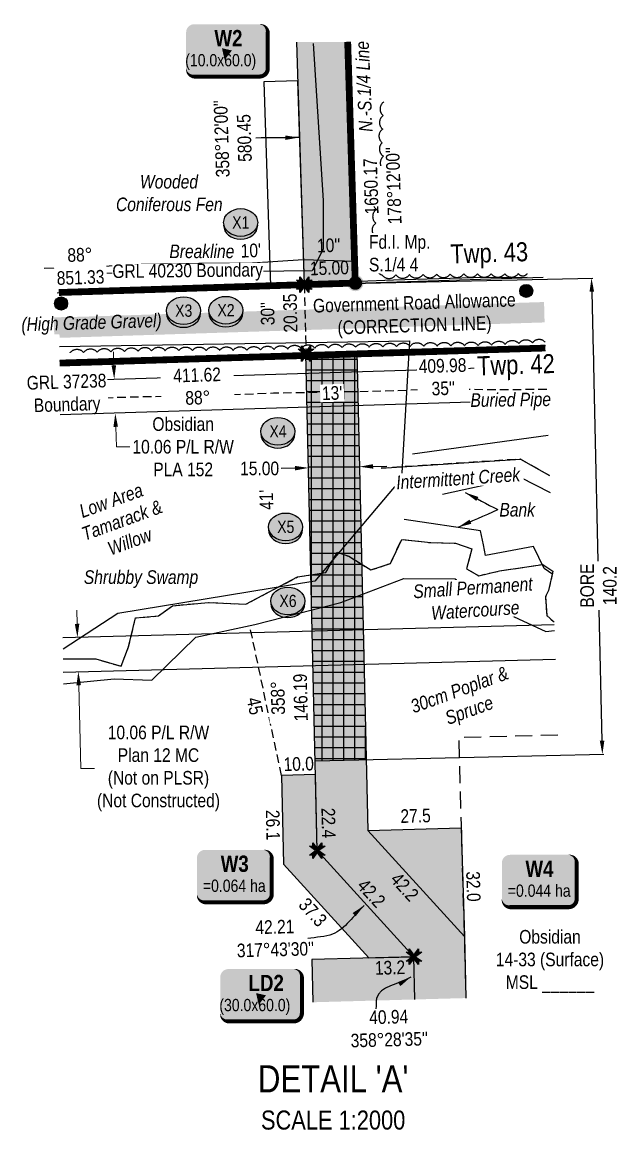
# Model space of a CAD drawing. Extents: x 646539 to 650487, y 5835910 to 5840542.
# Drawn here: x 649135 to 649573, y 5837037 to 5837851 of the extents above; entities that cross this region are included whole.
import ezdxf
from ezdxf.enums import TextEntityAlignment as Align

# ---------------------------------------------------------------- set-up
doc = ezdxf.new("R2010")
doc.units = 0
doc.header["$LTSCALE"] = 5
doc.header["$PDSIZE"] = 0.5
for name, pattern in [('0', [1, 1, 0]), ('CENTERLINEX3', [5, 2.5, -1, 0.5, -1]), ('foc-ACCESSROAD', [3.75, 2.5, -1.25]), ('foc-QUARTERLINE', [33, 25, -3, 2, -3]), ('foc-TIELINE', [1.875, 1.25, -0.625]), ('foc-TRAV', [1.875, 1.25, -0.625]), ('UG_PIPE', [1.875, 1.25, -0.625])]:
    doc.linetypes.add(name, pattern=pattern)
doc.layers.get('Defpoints').update_dxf_attribs({"color": 9})
for name, color, linetype in [('AS-FENCE', 48, 'foc-FENCE'), ('AS-PIPE-UG', 44, 'UG_PIPE'), ('AS-PIPE-UG-T', 44, 'Continuous'), ('AS-POWER', 104, 'foc-POWER'), ('AS-POWER-EXISTING-PP', 72, 'Continuous'), ('AS-ROADS', 254, 'Continuous'), ('C-RW', 13, 'Continuous'), ('C-WS', 13, 'foc-ACCESSROAD'), ('D-TXT', 6, 'Continuous'), ('DETAIL-T', 7, 'Continuous'), ('F-RW', 190, 'Continuous'), ('L-BD', 7, 'Continuous'), ('L-MON', 1, 'Continuous'), ('L-QSEC', 8, 'foc-QUARTERLINE'), ('L-ROAD-T', 7, 'Continuous'), ('L-SEC', 7, 'Continuous'), ('P-CROSSINGS', 250, 'Continuous'), ('P-PROPOSED', 10, 'Continuous'), ('P-PROPOSED-H', 21, 'Continuous'), ('P-TEMP-BLOCKS', 250, 'Continuous'), ('P-TEMP-BLUE-BORE-H', 131, 'Continuous'), ('P-TEMP-H', 41, 'Continuous'), ('P-TEMP-NO CUT-H', 104, 'Continuous'), ('P-TEMP-NO CUT-T', 143, 'Continuous'), ('P-TEMP_LOG DECK', 46, 'Continuous'), ('P-TEMP_WORKSPACE', 46, 'Continuous'), ('P-TRAV', 4, 'foc-TRAV'), ('P-TXT', 4, 'Continuous'), ('T-BUSH', 110, '0'), ('T-BUSH-T', 110, 'Continuous'), ('T-SLOPE', 48, 'Continuous'), ('T-TIE', 201, 'foc-TIELINE'), ('T-WATER-T', 170, 'Continuous'), ('WATERCOURSE', 146, 'foc-TIELINE'), ('WETLAND', 143, 'Continuous'), ('WETLAND-T', 146, 'Continuous')]:
    doc.layers.add(name, color=color, linetype=linetype)
doc.layers.add('AS-TRAPPER BOUNDARY', color=7, linetype='CENTERLINEX3', true_color=0xb85c00, transparency=0.6)
doc.layers.add('AS-TRAPPER-T', color=7, linetype='Continuous', true_color=0xc26100)
for name, color, linetype, lineweight in [('C-RW-T', 13, 'Continuous', 9), ('C-WS-T', 13, 'Continuous', 9), ('F-RW-T', 190, 'Continuous', 9), ('P-TEMP-T', 46, 'Continuous', 18), ('T-TEXT', 48, 'Continuous', 18), ('T-TIE-T', 201, 'Continuous', 18)]:
    doc.layers.add(name, color=color, linetype=linetype, lineweight=lineweight)
doc.styles.add('80', font='ARIALN.TTF', dxfattribs={"height": 10})
doc.styles.add('80CG', font='ARIALN.TTF', dxfattribs={"height": 10})
doc.styles.add('80L', font='ARIALN.TTF', dxfattribs={"height": 10})
doc.styles.add('80LS', font='ARIALNI.TTF', dxfattribs={"height": 10})
doc.styles.add('BOLD', font='ARIALNB.TTF')
doc.styles.add('Crossing', font='ARIALN.TTF', dxfattribs={"height": 10})
doc.styles.add('foc-LtypeFont', font='ARIALN.TTF', dxfattribs={"height": 7.349999999999999})
doc.linetypes.add('foc-FENCE', pattern='A,10,-1,["X",foc-LtypeFont,S=0.2,R=0,X=-0.625,Y=-0.75],-1.239999999999999', length=12.24)
doc.linetypes.add('foc-POWER', pattern='A,6,-1,["P",foc-LtypeFont,S=0.2,R=0,X=-0.625,Y=-0.75],-1.239999999999999,4', length=12.24)
doc.linetypes.add('foc-POWER-NOLINE', pattern='A,0,-4,["P",foc-LtypeFont,S=0.2,R=0,X=-0.625,Y=-0.75],-8.24', length=12.24)
doc.linetypes.add('foc-TOPO-flowdirection-NOLINE', pattern='A,0,[">",foc-LtypeFont,S=0.3,R=0,X=0,Y=-0.945],-20,[">",foc-LtypeFont,S=0.3,R=0,X=0,Y=-0.945],0', length=20)
doc.dimstyles.new('Compass 5 000', dxfattribs={"dimscale": 5, "dimtxt": 9, "dimasz": 2, "dimexe": 0.2, "dimexo": 0.0625, "dimgap": 0.5, "dimtad": 0, "dimtih": 1, "dimtoh": 1, "dimzin": 0, "dimdsep": 46, "dimtxsty": '80CG', "dimcen": 0.1, "dimse1": 1, "dimse2": 1, "dimclrd": 256, "dimclrt": 256, "dimaunit": 1, "dimadec": 4, "dimazin": 0, "dimtfac": 0.06, "dimtofl": 0, "dimtmove": 0, "dimatfit": 1, "dimfxl": 0.2, "dimtolj": 1, "dimtzin": 0, "dimlwd": -1, "dimarcsym": 0})

# ---------------------------------------------------------------- blocks, each defined once
blk = doc.blocks.new('*U60')
at = {"true_color": 0xff8aff}
h = blk.add_hatch(color=211, dxfattribs=at)
edge = h.paths.add_edge_path()
edge.add_line((-23.99999999999998, -20), (23.99999999999998, -20))
edge.add_arc((23.99999999999998, -14), 6, 270, 360)
edge.add_line((29.99999999999998, -14), (29.99999999999998, 12.5))
edge.add_arc((23.99999999999998, 12.5), 6, 0, 90)
edge.add_line((23.99999999999998, 18.5), (-23.99999999999998, 18.5))
edge.add_arc((-23.99999999999998, 12.5), 6, 90, 180)
edge.add_line((-29.99999999999998, 12.5), (-29.99999999999998, -14))
edge.add_arc((-23.99999999999998, -14), 6, 180, 270)
at = {"color": 250, "flags": 128}
blk.add_lwpolyline([(-23.99999999999998, -20, 3, 3, 0), (23.99999999999998, -20, 3, 3, 0.414213562373095), (29.99999999999998, -14, 3, 3, 0), (29.99999999999998, 12.5, 3, 0, 0.414213562373095), (23.99999999999998, 18.5, 0, 0, 0), (-23.99999999999998, 18.5, 0, 0, 0.414213562373095), (-29.99999999999998, 12.5, 0, 0, 0), (-29.99999999999998, -14, 0, 3, 0.414213562373095)], format="xyseb", close=True, dxfattribs=at)
at = {"flags": 128}
blk.add_lwpolyline([(-1.740004640880779, -7.703126702340597, 0, 7.499999999999999, 0), (-3.398394867633905e-15, 0, 0, 0, 0)], format="xyseb", dxfattribs=at)
at = {"color": 250}
for tag, p, height, style in [('TEMP_AREA_W1_001', (-9.212824010914055, 2.244292974654144), 12, 'BOLD'), ('ENTER_TEXT_001', (-30.65893587994544, -12.47010782646594), 9, '80')]:
    blk.add_attdef(tag, p, '', height=height, dxfattribs=dict(at, style=style))
blk = doc.blocks.new('xing2')
h = blk.add_hatch(color=50)
h.dxf.hatch_style = 1
edge = h.paths.add_edge_path()
edge.add_ellipse((0, 0), major_axis=(-12.5, 0), ratio=0.8162973455633619, start_angle=0, end_angle=360)
h = blk.add_hatch(color=250)
h.dxf.hatch_style = 1
edge = h.paths.add_edge_path()
edge.add_ellipse((0, -2.047489049626165), major_axis=(-12.5, 0), ratio=0.8162973455633619, start_angle=0, end_angle=180)
edge.add_line((12.5, -2.047489049626165), (12.5, 0))
edge.add_ellipse((0, 0), major_axis=(-12.5, 0), ratio=0.8162973455633619, start_angle=0, end_angle=180, ccw=False)
edge.add_line((-12.5, 0), (-12.5, -2.047489049626165))
at = {"color": 250}
blk.add_ellipse((0, 0), major_axis=(-12.5, 0), ratio=0.8162973455633619, dxfattribs=at)
blk.add_ellipse((0, -2.047489049626165), major_axis=(-12.5, 0), ratio=0.8162973455633619, start_param=0, end_param=3.141592653589793, dxfattribs=at)
at = {"color": 250, "style": 'Crossing'}
blk.add_attdef('CROSSING', text='', height=9, dxfattribs=at).set_placement((0.08916442567715421, 0.0199513138486509), align=Align.MIDDLE_CENTER)
at = {"color": 250, "style": 'Crossing', "flags": 1}
for tag, p in [('OWNER', (0.08916442567715421, -12.49201765665748)), ('DESCRIPTION', (0.08916442567715421, -25.770021277247)), ('LOCATION', (0.08916442567715421, -39.30337514164421)), ('DWG_REF', (0.08916442567715421, -52.83672900604233))]:
    blk.add_attdef(tag, text='', height=9, dxfattribs=at).set_placement(p, align=Align.MIDDLE_CENTER)
blk = doc.blocks.new('fdia')
at = {"color": 255, "const_width": 1}
blk.add_lwpolyline([(-0.5, 0, 1), (0.5, 0, 1)], format="xyb", close=True, dxfattribs=at)
blk = doc.blocks.new('Fdiaa')
blk.add_blockref('fdia', (0, 0))
blk = doc.blocks.new('fdib')
at = {"color": 1, "const_width": 1.6}
blk.add_lwpolyline([(-0.3999999999996362, 0, 0.9999999999999998), (0.3999999999996362, 0, 1)], format="xyb", close=True, dxfattribs=at)
at = {"color": 1}
blk.add_circle((0, 0), 0.8, dxfattribs=at)
blk = doc.blocks.new('Fdibb')
blk.add_blockref('fdib', (0, 0))
blk = doc.blocks.new('fdicc')
for name in ['Fdibb', 'Fdiaa']:
    blk.add_blockref(name, (0, 0))
blk = doc.blocks.new('FDI')
blk.add_blockref('fdicc', (0, 0))
blk = doc.blocks.new('TEMP')
h = blk.add_hatch(color=255)
h.dxf.hatch_style = 1
h.paths.add_polyline_path([(-5.274161e-10, 0.2514284397220763), (-0.6656854269836912, 1.152061669657268), (-0.6656854269836914, 0.6656854303339061), (-1.152061663105632, 0.6656854303339061), (-0.2514284404497629, 5.273253e-10), (-1.152061661774314, -0.665685419564579), (-0.6656854224511335, -0.6656854195645793), (-0.6656854224511335, -1.152061655686338), (-5.273251e-10, -0.2514284436956587), (0.6656854183820542, -1.152061663420681), (0.6656854183820542, -0.6656854208922597), (1.152061656810019, -0.6656854053035205), (0.2514284429676993, 5.273253e-10), (1.152061671303363, 0.6656854258011663), (0.6656854287749412, 0.6656854258011663), (0.6656854131859291, 1.15206166422904)])
h.paths.add_polyline_path([(0.5656854229146121, 0.8485281473411305), (0.5656854319800914, 0.5656854258011663), (0.8485281444547581, 0.5656854258011663), (0.0831890339399251, 0), (0.8485281399220186, -0.5656854150320215), (0.5656854183820542, -0.5656854240973189), (0.5656854183820542, -0.8485281365719859), (0, -0.08318903609469999), (-0.5656854224511337, -0.8485281320390644), (-0.5656854224511337, -0.5656854195645792), (-0.8485281349258001, -0.5656854195645794), (-0.0831890328488955, 0), (-0.8485281394583584, 0.5656854303339058), (-0.5656854269836913, 0.5656854303339061), (-0.5656854269836913, 0.8485281428085727), (0, 0.0831890306941206)], flags=16)
h = blk.add_hatch(color=1)
h.dxf.hatch_style = 1
h.paths.add_polyline_path([(0, 0.0831890306941205), (-0.5656854269836911, 0.8485281428085727), (-0.5656854269836912, 0.5656854303339061), (-0.8485281394583578, 0.5656854303339061), (-0.0831890328488953, -1e-16), (-0.8485281349258001, -0.5656854195645793), (-0.5656854224511337, -0.5656854195645793), (-0.5656854224511337, -0.848528132039064), (0, -0.08318903609469999), (0.5656854183820542, -0.8485281365719856), (0.5656854183820542, -0.5656854240973191), (0.8485281399220184, -0.5656854150320213), (0.0831890339399251, -1e-16), (0.8485281444547581, 0.5656854258011663), (0.5656854319800914, 0.5656854258011663), (0.5656854229146121, 0.8485281473411308)])
at = {"color": 1}
for p, q in [((-0.0831890328488953, 0), (0.0831890339399252, 0)), ((0, 0.0831890306941205), (0, -0.08318903609469999))]:
    blk.add_line(p, q, dxfattribs=at)
at = {"color": 255, "flags": 128}
blk.add_lwpolyline([(-0.251428440449763, 5.27325e-10), (-1.152061663105632, 0.6656854303339061), (-0.6656854269836914, 0.6656854303339061), (-0.6656854269836914, 1.152061669657268), (-5.274159999999999e-10, 0.2514284397220763), (0.6656854131859291, 1.15206166422904), (0.6656854287749412, 0.6656854258011663), (1.152061671303363, 0.6656854258011663), (0.2514284429676991, 5.27325e-10), (1.152061656810019, -0.6656854053035204), (0.6656854183820542, -0.6656854208922596), (0.6656854183820542, -1.152061663420681), (-5.27325e-10, -0.2514284436956586), (-0.6656854224511335, -1.152061655686338), (-0.6656854224511335, -0.6656854195645793), (-1.152061661774314, -0.6656854195645793)], close=True, dxfattribs=at)
at = {"color": 1, "flags": 128}
blk.add_lwpolyline([(-0.0831890328488953, 0), (-0.8485281394583578, 0.5656854303339061), (-0.5656854269836913, 0.5656854303339061), (-0.5656854269836913, 0.8485281428085727), (0, 0.0831890306941205), (0.5656854229146121, 0.8485281473411305), (0.5656854319800914, 0.5656854258011663), (0.8485281444547581, 0.5656854258011663), (0.0831890339399252, 0), (0.8485281399220184, -0.5656854150320214), (0.5656854183820542, -0.5656854240973189), (0.5656854183820542, -0.8485281365719856), (0, -0.08318903609469999), (-0.5656854224511335, -0.848528132039064), (-0.5656854224511335, -0.5656854195645792), (-0.8485281349258001, -0.5656854195645792)], close=True, dxfattribs=at)
blk = doc.blocks.new('*D63')
at = {"layer": 'C-RW-T', "transparency": 16777216}
for p, q in [((649202.297604395, 5837599.061519275), (649201.9885892792, 5837609.056743618)), ((649203.6930669659, 5837553.924693443), (649204.148013513, 5837539.209255361)), ((649204.148013513, 5837539.209255361), (649214.148013513, 5837539.209255362))]:
    blk.add_line(p, q, dxfattribs=at)
for points in [[(649203.9634751186, 5837599.113021795), (649200.6317336712, 5837599.010016756), (649202.6066195107, 5837589.066294933)], [(649205.3589376896, 5837553.976195962), (649202.0271962421, 5837553.873190924), (649203.3840518502, 5837563.919917785)]]:
    blk.add_solid(points, dxfattribs=at)
at = {"layer": 'Defpoints', "color": 0, "transparency": 16777216}
for p in [(649211.0022400881, 5837589.325856257), (649203.3840518502, 5837563.919917785), (649211.7796724276, 5837564.179479109)]:
    blk.add_point(p, dxfattribs=at)
at = {"layer": 'C-RW-T', "transparency": 16777216, "insert": (649253.2339616708, 5837539.20925536), "char_height": 10, "attachment_point": 5, "style": '80CG'}
blk.add_mtext('\\A1;Obsidian\\P10.06 P/L R/W\\PPLA 152', dxfattribs=at)
blk = doc.blocks.new('*D64')
at = {"layer": 'Defpoints', "color": 0, "transparency": 16777216}
for p in [(649416.442760823, 5837405.428871323), (649417.106201441, 5837380.304923448), (649176.2134435369, 5837373.943740046)]:
    blk.add_point(p, dxfattribs=at)
at = {"layer": 'F-RW-T', "transparency": 16777216}
for p, q in [((649175.286027914, 5837409.064203174), (649175.0220529092, 5837419.060718426)), ((649176.4774185417, 5837363.947224792), (649178.0944868446, 5837302.710184666)), ((649178.0944868446, 5837302.710184666), (649188.0944868447, 5837302.710184666))]:
    blk.add_line(p, q, dxfattribs=at)
for points in [[(649176.9521137894, 5837409.108199008), (649173.6199420387, 5837409.02020734), (649175.5500029187, 5837399.067687921)], [(649178.143504417, 5837363.991220626), (649174.8113326663, 5837363.903228958), (649176.2134435369, 5837373.943740046)]]:
    blk.add_solid(points, dxfattribs=at)
at = {"layer": 'F-RW-T', "transparency": 16777216, "insert": (649235.103354512, 5837302.710184668), "char_height": 10, "attachment_point": 5, "style": '80CG'}
blk.add_mtext('\\A1;10.06 P/L R/W\\PPlan 12 MC\\P(Not on PLSR)\\P(Not Constructed)', dxfattribs=at)
blk = doc.blocks.new('*D65')
at = {"layer": 'Defpoints', "color": 0, "transparency": 16777216}
for p in [(649345.3532453298, 5837523.737426082), (649388.2994293098, 5837285.246535161), (649350.8200380274, 5837284.390488851)]:
    blk.add_point(p, dxfattribs=at)
at = {"layer": 'P-TXT', "transparency": 16777216}
for p, q in [((649335.3558527413, 5837523.509081097), (649325.3584601528, 5837523.280736112)), ((649392.8300292005, 5837524.821817378), (649402.827421789, 5837525.050162363))]:
    blk.add_line(p, q, dxfattribs=at)
for points in [[(649335.3177952437, 5837525.175313195), (649335.3939102388, 5837521.842848998), (649345.3532453298, 5837523.737426082)], [(649392.791971703, 5837526.488049475), (649392.868086698, 5837523.155585279), (649382.832636612, 5837524.593472392)]]:
    blk.add_solid(points, dxfattribs=at)
at = {"layer": 'P-TXT', "transparency": 16777216, "insert": (649309.4205338226, 5837523.280736111), "char_height": 10, "attachment_point": 5, "style": '80CG'}
blk.add_mtext('\\A1;15.00', dxfattribs=at)
blk = doc.blocks.new('*U66')
at = {"true_color": 0xff8aff}
h = blk.add_hatch(color=211, dxfattribs=at)
edge = h.paths.add_edge_path()
edge.add_line((-21.49999999999998, -20), (21.49999999999998, -20))
edge.add_arc((21.49999999999998, -14), 6, 270, 360)
edge.add_line((27.49999999999998, -14), (27.49999999999998, 12.5))
edge.add_arc((21.49999999999998, 12.5), 6, 0, 90)
edge.add_line((21.49999999999998, 18.5), (-21.49999999999998, 18.5))
edge.add_arc((-21.49999999999998, 12.5), 6, 90, 180)
edge.add_line((-27.49999999999998, 12.5), (-27.49999999999998, -14))
edge.add_arc((-21.49999999999998, -14), 6, 180, 270)
at = {"color": 250, "flags": 128}
blk.add_lwpolyline([(-21.49999999999998, -20, 3, 3, 0), (21.49999999999998, -20, 3, 3, 0.414213562373095), (27.49999999999998, -14, 3, 3, 0), (27.49999999999998, 12.5, 3, 0, 0.414213562373095), (21.49999999999998, 18.5, 0, 0, 0), (-21.49999999999998, 18.5, 0, 0, 0.414213562373095), (-27.49999999999998, 12.5, 0, 0, 0), (-27.49999999999998, -14, 0, 3, 0.414213562373095)], format="xyseb", close=True, dxfattribs=at)
at = {"flags": 128}
blk.add_lwpolyline([(-12.4577453251628, -5.689234390737774, 0, 7.5, 0), (-3.398394867633905e-15, 0, 0, 0, 0)], format="xyseb", dxfattribs=at)
at = {"color": 250}
for tag, p, height, style in [('TEMP_AREA_W1_001', (-9.212824010914055, 2.244292974654144), 12, 'BOLD'), ('ENTER_TEXT_001', (-30.65893587994544, -12.47010782646594), 9, '80')]:
    blk.add_attdef(tag, p, '', height=height, dxfattribs=dict(at, style=style))
blk = doc.blocks.new('*D79')
at = {"layer": 'Defpoints', "color": 0, "transparency": 16777216}
for p in [(649342.2761452842, 5837658.45893202), (649561.2801365113, 5837313.138273772), (649350.2735048626, 5837308.318786691)]:
    blk.add_point(p, dxfattribs=at)
at = {"layer": 'P-TEMP-NO CUT-T', "color": 0, "lineweight": -2, "transparency": 16777216}
for p, q in [((649342.5885638027, 5837658.4660678), (649554.2825161917, 5837663.301253598)), ((649350.585923381, 5837308.325922471), (649562.2798757701, 5837313.161108269))]:
    blk.add_line(p, q, dxfattribs=at)
at = {"layer": 'P-TEMP-NO CUT-T', "transparency": 16777216}
for p, q in [((649553.5111219097, 5837653.281026512), (649558.0360155668, 5837455.172274848)), ((649561.0517915345, 5837323.13566636), (649558.8583342, 5837419.169546335))]:
    blk.add_line(p, q, dxfattribs=at)
for points in [[(649555.1773540077, 5837653.319084008), (649551.8448898116, 5837653.242969016), (649553.2827769329, 5837663.278419101)], [(649562.7180236324, 5837323.173723856), (649559.3855594364, 5837323.097608863), (649561.2801365113, 5837313.138273772)]]:
    blk.add_solid(points, dxfattribs=at)
at = {"layer": 'P-TEMP-NO CUT-T', "transparency": 16777216, "insert": (649558.4471748827, 5837437.170910591), "char_height": 10, "attachment_point": 5, "rotation": 90, "style": '80CG', "bg_fill": 3, "box_fill_scale": 1.1, "bg_fill_color": 256, "bg_fill_true_color": 13158600, "bg_fill_transparency": 0}
blk.add_mtext('\\A1;BORE\\P140.2', dxfattribs=at)
blk = doc.blocks.new('POWERPOLE')
h = blk.add_hatch(color=255)
edge = h.paths.add_edge_path()
edge.add_arc((0, 0), 0.9600000000000002, 0, 360)
at = {"linetype": 'Continuous'}
for p, q in [((0.678822509938982, -0.678822509938982), (-0.678822509938982, 0.678822509938982)), ((-0.678822509938982, -0.678822509938982), (0.678822509938982, 0.678822509938982))]:
    blk.add_line(p, q, dxfattribs=at)
blk.add_circle((0, 0), 0.9600000000000002, dxfattribs=at)

msp = doc.modelspace()

# ---------------------------------------------------------------- hatches: boundary and pattern name
at = {"layer": 'P-PROPOSED-H'}
h = msp.add_hatch(color=256, dxfattribs=at)
h.dxf.hatch_style = 1
h.paths.add_polyline_path([(649374.17425468, 5837836.984787955), (649336.6715259914, 5837836.827287349), (649342.2777312971, 5837658.458982885), (649379.7476411614, 5837659.660654654)])
h = msp.add_hatch(color=256, dxfattribs=at)
h.dxf.hatch_style = 1
h.paths.add_polyline_path([(649423.5858175672, 5837132.887780388), (649461.0608896959, 5837133.916167733), (649459.8568349006, 5837179.203539815), (649388.9398657171, 5837257.206968506), (649380.9099131797, 5837608.774097738), (649343.4374643272, 5837607.614098238), (649351.7802575134, 5837242.350189543), (649422.7509902908, 5837164.28762486)])
at = {"layer": 'P-TEMP-BLUE-BORE-H'}
h = msp.add_hatch(color=256, dxfattribs=at)
h.dxf.hatch_style = 1
h.paths.add_polyline_path([(649350.2735048626, 5837308.318786691), (649387.7528961444, 5837309.174832972), (649380.9099131798, 5837608.774097748), (649343.4374643273, 5837607.614098237)])
at = {"layer": 'P-TEMP-H'}
h = msp.add_hatch(color=256, dxfattribs=at)
h.dxf.hatch_style = 1
h.paths.add_polyline_path([(649325.5176648503, 5837297.659811134), (649327.0071853778, 5837232.44567029), (649389.7703991688, 5837163.410770309), (649422.7509902911, 5837164.287624857), (649351.7802575137, 5837242.350189596), (649350.5039257047, 5837298.23050864)])
h = msp.add_hatch(color=256, dxfattribs=at)
h.dxf.hatch_style = 1
h.paths.add_polyline_path([(649459.8568349006, 5837179.203539815), (649388.9398657171, 5837257.206968506), (649457.523375737, 5837259.08903063)])
h = msp.add_hatch(color=256, dxfattribs=at)
h.dxf.hatch_style = 1
h.paths.add_polyline_path([(649348.6356732998, 5837130.831005665), (649423.5858175672, 5837132.887780386), (649422.7509902908, 5837164.28762486), (649347.7991436387, 5837162.294881053)])
at = {"layer": 'P-TEMP-NO CUT-H', "ltscale": 2}
h = msp.add_hatch(dxfattribs=at)
h.set_pattern_fill('ANSI37', color=256, scale=2.499277749999973, angle=45)
h.set_pattern_definition([(90, (223.8107583996982, 663.9621599401712), (-7.93520685624991, 1.331882737431999e-15), []), (180, (223.8107583996982, 663.9621599401712), (-1.331882737431999e-15, -7.93520685624991), [])])
h.paths.add_polyline_path([(649350.2735048626, 5837308.318786691), (649387.7528961444, 5837309.174832972), (649380.9099131798, 5837608.774097748), (649343.4374643273, 5837607.614098237)])

# ---------------------------------------------------------------- linework, layer by layer
at = {"layer": 'AS-FENCE', "flags": 128}
for points in [[(649379.3828082238, 5837675.772839376), (649380.4253082239, 5837661.850339383), (649378.9828082236, 5837704.752839359), (649377.0353082238, 5837760.517839388), (649373.786991947, 5837836.983161564)], [(649506.0103082275, 5837663.762839357), (649466.6753082259, 5837663.540339388), (649432.6278082237, 5837662.462839385), (649407.8403082241, 5837661.742839389), (649382.4553082271, 5837660.852839386), (649376.2203082271, 5837660.077839385), (649335.070308224, 5837658.650339389), (649304.8753082269, 5837657.225339357), (649244.4703082275, 5837654.780339357), (649196.5753082238, 5837653.405339358), (649160.6228082237, 5837652.105339387)]]:
    msp.add_lwpolyline(points, dxfattribs=at)
at = {"layer": 'AS-PIPE-UG', "flags": 128}
msp.add_lwpolyline([(649520.4061118866, 5837581.444327342), (649490.6853082236, 5837581.077839358), (649442.0628082274, 5837581.527839359), (649399.4178082235, 5837580.087839385), (649319.7178082238, 5837578.552839359), (649265.7178082238, 5837576.652839357), (649224.1478082237, 5837575.942839358), (649165.6203082236, 5837574.225339388)], dxfattribs=at)
at = {"layer": 'AS-POWER', "linetype": 'foc-POWER-NOLINE', "flags": 128}
msp.add_lwpolyline([(649161.8955012923, 5837652.677589467), (649379.7103082221, 5837659.637839458), (649517.7664748831, 5837664.049410187)], dxfattribs=at)
at = {"layer": 'AS-ROADS', "flags": 128}
for points, const_width in [([(649518.6158763244, 5837637.468150599), (649471.9603082272, 5837636.390339358), (649376.1478082237, 5837633.992839386), (649306.9803082272, 5837632.032839359), (649227.5653082237, 5837629.640339389), (649158.365308224, 5837628.185339358)], 12.49638874999971), ([(649162.1976498538, 5837626.8438875), (649518.5930766424, 5837638.181646283)], 14.99566649999964)]:
    msp.add_lwpolyline(points, dxfattribs=dict(at, const_width=const_width))
at = {"layer": 'AS-TRAPPER BOUNDARY', "color": 52, "true_color": 0xbadd22, "const_width": 4.998555499999915, "flags": 128}
for points in [[(649374.1378464526, 5837836.984635051), (649379.7103082221, 5837659.637839458), (649161.8955012925, 5837652.677589465)], [(649162.502400115, 5837600.787740168), (649378.6217090928, 5837607.469366969), (649519.4354691255, 5837611.819725782)]]:
    msp.add_lwpolyline(points, dxfattribs=at)
at = {"layer": 'C-RW'}
for points in [[(649162.6539397544, 5837587.831100998), (649519.849139217, 5837598.8742897)], [(649520.6526645516, 5837573.728681867), (649162.9482240637, 5837562.669792559)]]:
    msp.add_lwpolyline(points, dxfattribs=at)
at = {"layer": 'C-WS', "flags": 128}
msp.add_lwpolyline([(649528.5264963183, 5837327.324147993), (649455.7057124533, 5837325.325807033), (649460.9584346269, 5837133.913356139)], dxfattribs=at)
at = {"layer": 'F-RW', "flags": 128}
for points in [[(649525.9382772363, 5837408.320153049), (649164.864995444, 5837398.785839645)], [(649165.158960497, 5837373.651827579), (649526.7409886346, 5837383.200016659)]]:
    msp.add_lwpolyline(points, dxfattribs=at)
at = {"layer": 'L-QSEC'}
msp.add_line((649379.7103082221, 5837659.637839458), (649375.5525644134, 5837791.960423572), dxfattribs=at)
at = {"layer": 'L-SEC'}
for p, q in [((649161.8955012925, 5837652.677589465), (649379.7103082221, 5837659.637839458)), ((649379.7103082221, 5837659.637839458), (649517.766474884, 5837664.049410162)), ((649162.4837157857, 5837602.385250326), (649519.3725221308, 5837613.789595757))]:
    msp.add_line(p, q, dxfattribs=at)
at = {"layer": 'P-TEMP_LOG DECK', "flags": 128}
msp.add_lwpolyline([(649459.8568349006, 5837179.203539815), (649388.9398657171, 5837257.206968506), (649457.523375737, 5837259.08903063)], close=True, dxfattribs=at)
msp.add_lwpolyline([(649423.5858175677, 5837132.887780386), (649422.7509902908, 5837164.28762486), (649347.7991436387, 5837162.294881053), (649348.6356732998, 5837130.831005665)], dxfattribs=at)
at = {"layer": 'P-TEMP_WORKSPACE', "flags": 128}
msp.add_lwpolyline([(649325.5176648503, 5837297.659811134), (649327.0071853778, 5837232.44567029), (649389.7703991688, 5837163.410770309), (649422.7509902911, 5837164.287624857), (649351.7802575137, 5837242.350189596), (649350.5039257047, 5837298.23050864), (649325.5176648503, 5837297.659811134)], dxfattribs=at)
at = {"layer": 'P-TRAV', "flags": 128}
msp.add_lwpolyline([(649342.2777312971, 5837658.458982885), (649343.4374643272, 5837607.614098238)], dxfattribs=at)
at = {"layer": 'T-BUSH', "flags": 128}
for points in [[(649400.7017941533, 5837792.780114086, 0.52056705), (649400.2970508666, 5837782.79119967, 0.52056705), (649399.8923075799, 5837772.802285254, 0.52056705), (649399.4905124584, 5837762.813467155, 0.52056705), (649400.5463821798, 5837752.87227171, 0.52056705), (649400.6754554468, 5837742.992386281, 0.52056705), (649398.0537223773, 5837733.345171965, 0.52056705), (649395.7254103188, 5837723.652406923, 0.52056705), (649395.2989677401, 5837713.664395357, 0.52056705), (649394.8725251615, 5837703.676383818, 0.52056705), (649394.4460825829, 5837693.688372221, 0.52056705), (649394.0196400041, 5837683.700360654, 0.52056705), (649396.2175184528, 5837673.969914635, 0.52056705), (649399.5327839596, 5837665.49356981, 0.52056705), (649409.5282083107, 5837665.67720069, 0.52056705), (649419.5236326657, 5837665.860831631, 0.52056705), (649429.5190570207, 5837666.044462512, 0.52056705), (649439.5150296434, 5837666.191738011, 0.52056705), (649449.5114463134, 5837666.309560357, 0.52056705), (649459.5078629835, 5837666.427382701, 0.52056705), (649469.5044767569, 5837666.518623769, 0.52056705), (649479.5015418221, 5837666.548929378, 0.52056705), (649489.4986068872, 5837666.579235018, 0.52056705), (649499.4956719523, 5837666.609540597, 0.52056705), (649506.0662165483, 5837666.629458878, 0.52056705)], [(649170.1206986103, 5837608.234717673, -0.52056705), (649180.1144375573, 5837608.494352282, -0.52056705), (649190.1081765081, 5837608.753986892, -0.52056705), (649200.1019154588, 5837609.013621502, -0.52056705), (649210.0956544096, 5837609.273256112, -0.52056705), (649220.0893933603, 5837609.532890721, -0.52056705), (649230.083132311, 5837609.792525331, -0.52056705), (649240.0792701741, 5837609.895409844, -0.52056705), (649250.0762739341, 5837609.941714217, -0.52056705), (649260.0732776978, 5837609.988018589, -0.52056705), (649270.0702814615, 5837610.034322961, -0.52056705), (649280.0672852251, 5837610.080627334, -0.52056705), (649290.0642889888, 5837610.126931706, -0.52056705), (649300.0612927563, 5837610.17323608, -0.52056705), (649310.0536842244, 5837610.466329378, -0.52056705), (649320.0454221608, 5837610.794050843, -0.52056705), (649330.0371601008, 5837611.121772339, -0.52056705), (649340.0288980333, 5837611.449493804, -0.52056705), (649350.0206359696, 5837611.777215268, -0.52056705), (649360.0145439163, 5837612.018707884, -0.52056705), (649370.0101183151, 5837612.193981557, -0.52056705), (649380.0056927063, 5837612.369255231, -0.52056705), (649390.0012671013, 5837612.544528904, -0.52056705), (649399.9968414963, 5837612.719802578, -0.52056705), (649409.9924158913, 5837612.895076281, -0.52056705), (649419.9880155055, 5837613.068694239, -0.52056705), (649429.9842910912, 5837613.197933692, -0.52056705), (649439.9805666694, 5837613.327173173, -0.52056705), (649449.9768422514, 5837613.456412594, -0.52056705), (649459.9731178334, 5837613.585652046, -0.52056705), (649469.969393419, 5837613.714891498, -0.52056705), (649479.9608616191, 5837613.987016827, -0.52056705), (649489.9430807466, 5837614.532479633, -0.52056705), (649499.9252998777, 5837615.077942378, -0.52056705), (649509.9075190013, 5837615.623405153, -0.52056705), (649519.3035932351, 5837616.076241636, -0.52056705)]]:
    msp.add_lwpolyline(points, format="xyb", dxfattribs=at)
at = {"layer": 'T-SLOPE', "flags": 128}
msp.add_lwpolyline([(649151.2078082239, 5837670.490339414), (649184.6528082239, 5837671.470339385), (649222.4803082237, 5837673.607839359), (649264.6903082272, 5837674.272839359), (649304.2953082236, 5837674.442839359), (649341.312808224, 5837676.977839415), (649379.3928082238, 5837675.767839387), (649378.9903082273, 5837704.75783936), (649377.022808224, 5837760.532839358), (649375.6874175661, 5837791.966152575)], dxfattribs=at)
at = {"layer": 'T-SLOPE'}
for points in [[(649521.4914727041, 5837547.478929779), (649421.8254926435, 5837533.794222702)], [(649443.7315794537, 5837504.305259663), (649500.7435746025, 5837516.943386666), (649522.8321838524, 5837505.522571686)], [(649524.7515268233, 5837445.458447461), (649518.6166946564, 5837449.74225268), (649510.7080356245, 5837465.919055275), (649475.478554484, 5837459.268591966), (649474.0406164778, 5837467.177251), (649471.7039672225, 5837477.422559312), (649415.6243849945, 5837485.870445075)], [(649165.2602436957, 5837364.992114084), (649202.501330267, 5837368.603370965), (649230.1472330876, 5837367.725723307), (649262.6201983051, 5837399.321040764), (649305.8355714763, 5837408.536341731), (649369.0262064945, 5837424.825483174), (649415.3660055109, 5837442.518860979), (649452.9995392524, 5837442.238013741), (649488.6671421299, 5837417.804301525)], [(649489.6781922901, 5837417.388647554), (649519.6951481601, 5837403.54849425), (649526.0703015504, 5837404.188569921)]]:
    msp.add_lwpolyline(points, dxfattribs=at)
at = {"layer": 'T-TIE', "flags": 128}
msp.add_lwpolyline([(649325.5176648503, 5837297.659811134), (649302.1946184053, 5837407.682416885)], dxfattribs=at)
at = {"layer": 'WATERCOURSE', "flags": 128}
for points in [[(649522.4323471742, 5837518.035103428), (649501.0596791233, 5837530.211047656), (649398.7153162895, 5837523.460100231)], [(649165.0451079821, 5837383.386217617), (649189.0929435045, 5837383.386217616), (649207.5996569007, 5837377.834203585), (649213.1516709281, 5837392.176906478), (649218.241017107, 5837413.459626889), (649235.1561531568, 5837414.884643828), (649245.2853082238, 5837422.400339358), (649271.8828082237, 5837424.865339359), (649299.3403082239, 5837423.445339358), (649337.3503082235, 5837443.520339359), (649358.0878082236, 5837446.735339385), (649366.492808227, 5837461.712839388), (649374.9603082273, 5837458.70533936), (649391.2278082239, 5837448.662839358), (649405.4653082237, 5837453.470339358), (649413.9428082276, 5837471.157839357), (649435.1703082238, 5837468.800339384), (649453.2803082238, 5837468.367839359), (649465.3053082237, 5837464.180339358), (649461.537808227, 5837449.602839385), (649470.5078082238, 5837444.427839416), (649485.5603082273, 5837447.987839357), (649517.4403082277, 5837452.720339358), (649524.9203082238, 5837447.832839415)], [(649524.9203082238, 5837447.832839415), (649521.7407531488, 5837433.63416529), (649519.4790799811, 5837429.058666146), (649520.4105533685, 5837415.319433719), (649525.4560341984, 5837410.739689611), (649525.8572723147, 5837410.855129597)]]:
    msp.add_lwpolyline(points, dxfattribs=at)
at = {"layer": 'WATERCOURSE', "linetype": 'foc-TOPO-flowdirection-NOLINE', "flags": 128}
for points in [[(649398.7153162895, 5837523.460100231), (649501.0596791233, 5837530.211047656), (649522.4323471744, 5837518.035103427)], [(649165.0451079821, 5837383.386217617), (649189.0929435045, 5837383.386217616), (649207.5996569007, 5837377.834203585), (649213.1516709281, 5837392.176906478), (649218.241017107, 5837413.459626889), (649235.1561531568, 5837414.884643828), (649245.2853082238, 5837422.400339358), (649271.8828082237, 5837424.865339359), (649299.3403082239, 5837423.445339358), (649337.3503082235, 5837443.520339359), (649358.0878082236, 5837446.735339385), (649366.492808227, 5837461.712839388), (649374.9603082273, 5837458.70533936), (649391.2278082239, 5837448.662839358), (649405.4653082237, 5837453.470339358), (649413.9428082276, 5837471.157839357), (649435.1703082238, 5837468.800339384), (649453.2803082238, 5837468.367839359), (649465.3053082237, 5837464.180339358), (649461.537808227, 5837449.602839385), (649470.5078082238, 5837444.427839416), (649485.5603082273, 5837447.987839357), (649517.4403082277, 5837452.720339358), (649524.9203082238, 5837447.832839415)], [(649524.9203082238, 5837447.832839415), (649521.7407531488, 5837433.63416529), (649519.4790799811, 5837429.058666146), (649520.4105533685, 5837415.319433719), (649525.4560341984, 5837410.739689611), (649525.8572723143, 5837410.855129597)]]:
    msp.add_lwpolyline(points, dxfattribs=at)
at = {"layer": 'WETLAND'}
for points in [[(649348.6763688261, 5837835.806605372), (649356.0528233855, 5837720.242150414), (649356.0528233876, 5837684.523329), (649348.1153075175, 5837668.64829729), (649161.7342052473, 5837666.468401355)], [(649162.3584250851, 5837613.097605197), (649419.5529503856, 5837617.054444049), (649413.5998134802, 5837515.85111669), (649350.0996864851, 5837440.444715843), (649205.2400217606, 5837416.63216821), (649164.9630136947, 5837390.405279232)]]:
    msp.add_lwpolyline(points, dxfattribs=at)

# ---------------------------------------------------------------- block references
at = {"layer": 'AS-POWER-EXISTING-PP', "xscale": 4.999999999999968, "yscale": 4.999999999999968, "zscale": 4.999999999999968}
msp.add_blockref('POWERPOLE', (649163.5178082308, 5837644.600339388), dxfattribs=at)
at = {"layer": 'L-MON', "color": 3, "xscale": 4.998555499999915, "yscale": 4.998555499999915, "zscale": 4.998555499999915}
for p in [(649351.7802575134, 5837242.350189543), (649422.7509902908, 5837164.28762486)]:
    msp.add_blockref('TEMP', p, dxfattribs=at)
at = {"layer": 'P-CROSSINGS', "color": 3, "xscale": 0.9997111, "yscale": 0.9997111, "zscale": 0.9997111}
for p, values in [((649295.4928866354, 5837704.14505945), {'CROSSING': 'X1'}), ((649253.5603793975, 5837639.337542049), {'CROSSING': 'X3'}), ((649284.6181002283, 5837639.660178936), {'CROSSING': 'X2'}), ((649322.8503763548, 5837550.556853205), {'CROSSING': 'X4'})]:
    msp.add_blockref('xing2', p, dxfattribs=at).add_auto_attribs(values)
at = {"layer": 'P-TEMP-BLOCKS', "color": 3, "xscale": 0.9997111, "yscale": 0.9997111, "zscale": 0.9997111}
for p, values in [((649285.4154774733, 5837831.461195958), {'TEMP_AREA_W1_001': 'W2', 'ENTER_TEXT_001': '(10.0x60.0)'}), ((649310.4810900459, 5837136.755962469), {'TEMP_AREA_W1_001': 'LD2', 'ENTER_TEXT_001': '(30.0x60.0)'})]:
    msp.add_blockref('*U60', p, dxfattribs=at).add_auto_attribs(values)
at = {"layer": 'P-TEMP-BLOCKS', "color": 3}
ref = msp.add_blockref('*U66', (649290.8513358514, 5837224.367400565), dxfattribs=dict(at, xscale=0.9997111, yscale=0.9997111, zscale=0.9997111))
ref.add_attrib('TEMP_AREA_W1_001', 'W3', (649280.8146728433, 5837226.71333484), dxfattribs={"layer": '0', "color": 250, "height": 11.99653319999989, "style": 'BOLD'})
ref.add_attrib('ENTER_TEXT_001', '=0.064 ha', (649267.7226172134, 5837212.017505583), dxfattribs={"layer": '0', "color": 250, "height": 8.997399899999888, "style": '80'})
ref = msp.add_blockref('*U66', (649514.9033052372, 5837220.744282708), dxfattribs=dict(at, xscale=0.9997111, yscale=0.9997111, zscale=0.9997111))
ref.add_attrib('TEMP_AREA_W1_001', 'W4', (649504.7357114439, 5837222.987927337), dxfattribs={"layer": '0', "color": 250, "height": 11.99653319999983, "style": 'BOLD'})
ref.add_attrib('ENTER_TEXT_001', '=0.044 ha', (649491.7745865992, 5837208.394387727), dxfattribs={"layer": '0', "color": 250, "height": 8.997399899999829, "style": '80'})

# ---------------------------------------------------------------- texts
at = {"layer": 'D-TXT', "color": 3, "insert": (649449.433635506, 5837687.992367166), "char_height": 13.99595539999967, "attachment_point": 1, "rotation": 1.7708081047193367, "style": '80L'}
msp.add_mtext_dynamic_manual_height_columns('Twp. 43', width=101.4252147372357, gutter_width=47.51396910691751, heights=[0], dxfattribs=at)
at = {"layer": 'DETAIL-T', "color": 3, "insert": (649363.4519421499, 5837060.792997744), "char_height": 19.99422199999966, "width": 116.9411036328217, "attachment_point": 5, "style": '80CG'}
msp.add_mtext("DETAIL 'A'\\P{\\H0.7x;SCALE 1:2000}", dxfattribs=at)
at = {"layer": 'L-BD', "color": 3, "attachment_point": 2, "style": '80L'}
for s, insert, char_height, width, rotation in [("30''\\P20.35 ", (649310.2575932512, 5837637.060957335), 9.99711099999983, 28.28418650085891, 91.30839999905847), ("42.21\\P317°43'30'' ", (649320.4857725118, 5837191.266284978), 9.99711099999983, 56.29109978667007, 1.512641075175108), ("40.94 358°28'35''", (649404.1187300985, 5837125.049454361), 9.99711099999982, 26.41505333455838, 1.5229633953025068)]:
    msp.add_mtext(s, dxfattribs=dict(at, insert=insert, char_height=char_height, width=width, rotation=rotation))
at = {"layer": 'L-QSEC', "insert": (649382.4632126018, 5837770.539037527), "char_height": 9.99711099999983, "attachment_point": 1, "rotation": 92.43251415060251, "style": '80L'}
msp.add_mtext_dynamic_manual_height_columns('{\\fArial Narrow|b0|i1|c0|p34;N.-S.1/4 Line}', width=67.42007429990917, gutter_width=50, heights=[0], dxfattribs=at)
at = {"layer": 'L-ROAD-T', "style": '80L'}
for s, height, rotation, p in [('Government Road Allowance', 9.997110999999633, 1.770814052985851, (649423.0714214331, 5837645.187644324)), ('(CORRECTION LINE)', 9.997110999999752, 1.830257997091122, (649423.2148315895, 5837628.59921938))]:
    msp.add_text(s, height=height, rotation=rotation, dxfattribs=at).set_placement(p, align=Align.MIDDLE_CENTER)
at = {"layer": 'P-TEMP-T', "char_height": 9.99711099999983, "attachment_point": 1, "style": '80L'}
for s, width, insert, rotation in [('26.1', 7.78961236262694, (649323.9774090128, 5837272.405382952), 271.30843406703286), ('22.4', 7.78961236262694, (649364.798778398, 5837273.864320581), 271.30843406703286), ('27.5', 7.78961236262694, (649412.7472966805, 5837272.635072924), 1.5719108032816465), ('42.2', 4.444540226832032, (649387.7363265349, 5837222.676313735), 312.2756037562635), ('42.2', 7.78961236262694, (649412.180889431, 5837227.338974997), 312.2756037562635), ('32.0', 8.897316701943055, (649471.1974697245, 5837227.269928854), 271.673136824884), ('37.3', 4.444540226832032, (649344.7568695681, 5837208.642728048), 312.2756037562635), ('13.2', 7.78961236262694, (649393.939941456, 5837161.011637022), 1.5719108032816465)]:
    msp.add_mtext_dynamic_manual_height_columns(s, width=width, gutter_width=50, heights=[0], dxfattribs=dict(at, insert=insert, rotation=rotation))
at = {"layer": 'T-TEXT', "style": '80LS'}
for s, height, rotation, p in [('(High Grade Gravel)', 9.997110999999633, 1.770814052985851, (649185.8788270712, 5837630.731640131)), ('Low Area', 9.99711099999983, 20.00000001292711, (649200.2986232891, 5837499.755993131))]:
    msp.add_text(s, height=height, rotation=rotation, dxfattribs=at).set_placement(p, align=Align.MIDDLE_CENTER)
at = {"layer": 'T-TIE-T', "insert": (649309.608199879, 5837355.945894293), "char_height": 9.997110999999888, "attachment_point": 1, "rotation": 281.96861623701994, "style": '80L'}
msp.add_mtext_dynamic_manual_height_columns('45', width=7.559715495444834, gutter_width=50, heights=[0], dxfattribs=at)
at = {"layer": 'WETLAND-T', "char_height": 9.99711099999983, "attachment_point": 1, "style": '80L'}
for s, insert in [('\\pi24.61;{\\fArial Narrow|b0|i1|c0|p34;Wooded \\P\\pi7.009;Coniferous Fen}', (649196.9011041055, 5837739.154180997)), ('\\pi4.0187;{\\fArial Narrow|b0|i1|c0|p34;Shrubby Swamp}', (649176.2618103347, 5837448.440982344))]:
    msp.add_mtext_dynamic_manual_height_columns(s, width=91.00115987646859, gutter_width=50, heights=[0], dxfattribs=dict(at, insert=insert))

# ---------------------------------------------------------------- leaders
at = {"layer": 'L-BD', "color": 3, "path_type": 1}
for points in [[(649338.2249541176, 5837766.605460921), (649306.6218284236, 5837766.240666413)], [(649386.2245297565, 5837201.929754938), (649363.0530553757, 5837180.918712859), (649344.8786847488, 5837177.645155716)], [(649420.4646171514, 5837149.393349596), (649395.3283209325, 5837133.706723114), (649394.9293362404, 5837125.996333203)]]:
    msp.add_leader(points, dimstyle='Compass 5 000', override={"dimgap": 0.5, "dimtad": 0}, dxfattribs=at)

# ---------------------------------------------------------------- next in the draw order: texts
at = {"layer": 'AS-PIPE-UG-T', "insert": (649464.2388016848, 5837578.520200028), "char_height": 9.99711099999983, "attachment_point": 1, "rotation": 0.7064799058178292, "style": '80L', "bg_fill": 3, "box_fill_scale": 1, "bg_fill_color": 256, "bg_fill_transparency": 0}
msp.add_mtext_dynamic_manual_height_columns('{\\fArial Narrow|b0|i1|c0|p34;Buried Pipe}', width=59.06588780775201, gutter_width=50, heights=[0], dxfattribs=at)
at = {"layer": 'AS-TRAPPER-T', "color": 52, "insert": (649201.1362642316, 5837673.308623587), "char_height": 9.991262690064612, "width": 110.8584060112473, "attachment_point": 1, "rotation": 0.6264696975182411, "style": '80L', "bg_fill": 3, "box_fill_scale": 1, "bg_fill_color": 256, "bg_fill_transparency": 0}
msp.add_mtext('GRL 40230 Boundary', dxfattribs=at)
at = {"layer": 'AS-TRAPPER-T', "color": 52, "insert": (649137.7895761266, 5837591.161268595), "char_height": 9.991262690064612, "width": 58.07786058350327, "attachment_point": 1, "rotation": 1.830257998716782, "style": '80L', "bg_fill": 3, "box_fill_scale": 1.15, "bg_fill_color": 256, "bg_fill_true_color": 256, "bg_fill_transparency": 0}
msp.add_mtext('\\pi0.34302;GRL 37238 \\P\\pi5.0149;Boundary', dxfattribs=at)
at = {"layer": 'C-WS-T', "insert": (649522.7620789632, 5837160.874784321), "char_height": 9.99711099999983, "width": 78.97213060931651, "attachment_point": 5, "style": '80CG', "bg_fill": 3, "box_fill_scale": 1.15, "bg_fill_color": 256, "bg_fill_true_color": 256, "bg_fill_transparency": 0}
msp.add_mtext('\\A1;Obsidian\\P14-33 (Surface)\\PMSL ______', dxfattribs=at)
at = {"layer": 'D-TXT', "color": 3, "insert": (649469.0179191667, 5837605.72524614), "char_height": 13.99595539999967, "attachment_point": 1, "rotation": 1.7708081047193367, "style": '80L', "bg_fill": 3, "box_fill_scale": 1.15, "bg_fill_color": 256, "bg_fill_true_color": 256, "bg_fill_transparency": 0}
msp.add_mtext_dynamic_manual_height_columns('Twp. 42', width=101.4252147372357, gutter_width=47.51396910691751, heights=[0], dxfattribs=at)
at = {"layer": 'L-BD', "color": 3, "char_height": 9.99711099999982, "width": 26.63346080335677, "attachment_point": 2, "rotation": 91.8002, "style": '80L', "bg_fill": 3, "box_fill_scale": 1.15, "bg_fill_color": 256, "bg_fill_true_color": 256, "bg_fill_transparency": 0}
for s, insert in [("358°12'00''\\P580.45", (649276.503294501, 5837765.583784536)), ("1650.17\\P178°12'00''", (649386.2194831208, 5837730.550670842))]:
    msp.add_mtext(s, dxfattribs=dict(at, insert=insert))

# ---------------------------------------------------------------- next in the draw order: texts
at = {"layer": 'L-BD', "color": 3, "style": '80L'}
msp.add_text("10'", height=9.997110999999824, rotation=1.836900000004573, dxfattribs=at).set_placement((649302.9755673414, 5837683.562943366), align=Align.MIDDLE)
at = {"layer": 'L-BD', "color": 3, "insert": (649177.1555948898, 5837685.431052488), "char_height": 9.997110999999824, "width": 35.34003114828676, "attachment_point": 2, "rotation": 1.8369000000051072, "style": '80L', "bg_fill": 3, "box_fill_scale": 1.15, "bg_fill_color": 256, "bg_fill_true_color": 256, "bg_fill_transparency": 0}
msp.add_mtext('88° 851.33', dxfattribs=at)
at = {"layer": 'T-TEXT', "insert": (649243.1096285913, 5837687.948470376), "char_height": 9.99711099999983, "attachment_point": 1, "style": '80L'}
msp.add_mtext_dynamic_manual_height_columns('{\\fArial Narrow|b0|i1|c0|p34;Breakline}', width=9.574830265482888, gutter_width=50, heights=[0], dxfattribs=at)

# ---------------------------------------------------------------- next in the draw order: dimensions: what is measured, and where the dimension line sits
at = {"layer": 'C-RW-T', "color": 3}
dim = msp.add_linear_dim(base=(649203.3840518502, 5837563.919917785), p1=(649211.002240088, 5837589.325856256), p2=(649211.7796724275, 5837564.179479108), angle=271.77080809507606, text='Obsidian\\P10.06 P/L R/W\\PPLA 152', dimstyle='Compass 5 000', dxfattribs=at)
dim.commit()
dim.dimension.update_dxf_attribs({"geometry": '*D63', "text_midpoint": (649253.2339616708, 5837539.20925536), "dimtype": 161})
at = {"layer": 'P-TEMP-NO CUT-T'}
dim = msp.add_linear_dim(base=(649561.2801365113, 5837313.138273772), p1=(649342.2761452842, 5837658.45893202), p2=(649350.2735048626, 5837308.318786691), angle=271.3084340674621, text='BORE\\P140.2', dimstyle='Compass 5 000', override={"dimse1": 0, "dimse2": 0, "dimtfill": 1}, dxfattribs=at)
dim.commit()
dim.dimension.update_dxf_attribs({"geometry": '*D79', "text_midpoint": (649558.4471748827, 5837437.170910591), "dimtype": 161, "text_rotation": 90})

# ---------------------------------------------------------------- next in the draw order: linework, layer by layer
at = {"layer": 'L-BD', "color": 3, "flags": 128}
msp.add_lwpolyline([(649342.2682498791, 5837658.80460837), (649342.2761452842, 5837658.45893202)], dxfattribs=at)
at = {"layer": 'P-PROPOSED', "flags": 128}
for points in [[(649374.17425468, 5837836.984787955), (649379.7476411614, 5837659.660654654), (649342.2777312971, 5837658.458982885), (649336.6715259914, 5837836.827287349)], [(649423.5858175677, 5837132.887780386), (649422.7509902908, 5837164.28762486), (649351.7802575134, 5837242.350189543), (649343.4374643272, 5837607.614098238), (649380.9099131797, 5837608.774097738), (649388.9398657171, 5837257.206968506), (649459.8568349006, 5837179.203539815), (649461.0608896959, 5837133.916167733)]]:
    msp.add_lwpolyline(points, dxfattribs=at)
at = {"layer": 'P-TEMP_LOG DECK', "flags": 128}
msp.add_lwpolyline([(649337.5668443887, 5837808.34163341), (649312.5864026379, 5837807.556485571), (649317.2977913865, 5837657.657868406), (649342.2777312972, 5837658.458982884)], close=True, dxfattribs=at)

# ---------------------------------------------------------------- next in the draw order: block references
at = {"layer": 'AS-POWER-EXISTING-PP', "xscale": 4.999999999999968, "yscale": 4.999999999999968, "zscale": 4.999999999999968}
msp.add_blockref('POWERPOLE', (649505.3078082239, 5837653.857839359), dxfattribs=at)
at = {"layer": 'L-MON', "color": 3, "xscale": 4.998555499999915, "yscale": 4.998555499999915, "zscale": 4.998555499999915}
for p in [(649342.2777312971, 5837658.458982885), (649343.4374643272, 5837607.614098238)]:
    msp.add_blockref('TEMP', p, dxfattribs=at)
at = {"layer": 'L-MON', "xscale": 4.998555499999915, "yscale": 4.998555499999915, "zscale": 4.998555499999915}
msp.add_blockref('FDI', (649379.7478082236, 5837659.655339389), dxfattribs=at)
at = {"layer": 'P-CROSSINGS', "color": 3, "xscale": 0.9997111, "yscale": 0.9997111, "zscale": 0.9997111}
for p, values in [((649328.5435576371, 5837480.34642888), {'CROSSING': 'X5'}), ((649330.1776397851, 5837425.914519287), {'CROSSING': 'X6'})]:
    msp.add_blockref('xing2', p, dxfattribs=at).add_auto_attribs(values)

# ---------------------------------------------------------------- next in the draw order: texts
at = {"layer": 'L-BD', "color": 3, "insert": (649359.9695342786, 5837692.381495824), "char_height": 9.99711099999983, "width": 28.19553544833515, "attachment_point": 2, "rotation": 1.8369000179517445, "style": '80L', "bg_fill": 1, "box_fill_scale": 1, "bg_fill_color": 21, "bg_fill_transparency": 0}
msp.add_mtext("10'' 15.00", dxfattribs=at)
at = {"layer": 'L-BD', "color": 3, "insert": (649263.307067324, 5837597.031470444), "char_height": 9.997110999999824, "width": 50.6796350729022, "attachment_point": 2, "rotation": 1.7731000000000097, "style": '80L', "bg_fill": 3, "box_fill_scale": 1.15, "bg_fill_color": 256, "bg_fill_true_color": 256, "bg_fill_transparency": 0}
msp.add_mtext('411.62 88°', dxfattribs=at)
at = {"layer": 'P-TEMP-T', "insert": (649326.8534561358, 5837310.77529923), "char_height": 9.99711099999983, "attachment_point": 1, "rotation": 1.5719108032816465, "style": '80L'}
msp.add_mtext_dynamic_manual_height_columns('10.0', width=7.78961236262694, gutter_width=50, heights=[0], dxfattribs=at)
at = {"layer": 'T-BUSH-T', "insert": (649206.5008403704, 5837489.962743922), "char_height": 9.99711099999983, "width": 61.65789812023079, "attachment_point": 2, "rotation": 20.000000000000068, "style": '80LS', "bg_fill": 3, "box_fill_scale": 1, "bg_fill_color": 256, "bg_fill_transparency": 0}
msp.add_mtext('Tamarack & \\PWillow', dxfattribs=at)
at = {"layer": 'T-BUSH-T', "insert": (649454.4776985728, 5837365.409454047), "char_height": 9.99711099999983, "width": 75.03738773960299, "attachment_point": 2, "rotation": 20.000000000000068, "style": '80LS'}
msp.add_mtext('30cm Poplar &\\P Spruce', dxfattribs=at)
at = {"layer": 'T-TEXT', "insert": (649485.6039244146, 5837497.966367561), "char_height": 9.99711099999983, "attachment_point": 1, "style": '80L'}
msp.add_mtext_dynamic_manual_height_columns('{\\fArial Narrow|b0|i1|c0|p34;Bank}', width=62.67814647185151, gutter_width=50, heights=[0], dxfattribs=at)

# ---------------------------------------------------------------- next in the draw order: dimensions: what is measured, and where the dimension line sits
at = {"layer": 'F-RW-T', "color": 3}
dim = msp.add_linear_dim(base=(649176.2134435369, 5837373.943740046), p1=(649416.4427608231, 5837405.428871325), p2=(649417.1062014413, 5837380.304923449), angle=271.5126410765031, text='10.06 P/L R/W\\PPlan 12 MC\\P(Not on PLSR)\\P(Not Constructed)', dimstyle='Compass 5 000', dxfattribs=at)
dim.commit()
dim.dimension.update_dxf_attribs({"geometry": '*D64', "text_midpoint": (649235.103354512, 5837302.710184668), "dimtype": 161})
at = {"layer": 'P-TXT', "color": 3}
dim = msp.add_linear_dim(base=(649345.3532453298, 5837523.737426082), p1=(649388.2994293098, 5837285.246535162), p2=(649350.8200380275, 5837284.390488851), angle=181.3084341157839, text='15.00', dimstyle='Compass 5 000', dxfattribs=at)
dim.commit()
dim.dimension.update_dxf_attribs({"geometry": '*D65', "text_midpoint": (649309.4205338226, 5837523.280736111), "dimtype": 161})

# ---------------------------------------------------------------- next in the draw order: leaders
at = {"layer": 'T-TEXT', "path_type": 1}
for points in [[(649460.5398828747, 5837505.564388739), (649484.3712552551, 5837493.037906801)], [(649455.1983743622, 5837480.100737793), (649484.3712552551, 5837493.037906801)]]:
    msp.add_leader(points, dimstyle='Compass 5 000', override={"dimgap": 0.5, "dimtad": 0}, dxfattribs=at)

# ---------------------------------------------------------------- next in the draw order: texts
at = {"layer": 'L-BD', "color": 3, "char_height": 9.99711099999983, "attachment_point": 2, "style": '80L', "bg_fill": 3, "box_fill_scale": 1.15, "bg_fill_color": 256, "bg_fill_true_color": 256, "bg_fill_transparency": 0}
for s, insert, width, rotation in [("409.98 \\P35''", (649443.6694856164, 5837603.905508662), 34.61250778871692, 1.7731000044141514), ("41'", (649309.3342973682, 5837500.182239937), 14.46826093059999, 91.30819999999997), ('358°\\P146.19', (649317.827239939, 5837354.419660864), 34.56477260658891, 91.30819999999997)]:
    msp.add_mtext(s, dxfattribs=dict(at, insert=insert, width=width, rotation=rotation))
at = {"layer": 'L-BD', "color": 3, "insert": (649362.5063189446, 5837583.762296774), "char_height": 9.997110999999824, "width": 14.46826093059998, "attachment_point": 2, "rotation": 1.7731000000000097, "style": '80L', "bg_fill": 3, "box_fill_scale": 1.15, "bg_fill_color": 256, "bg_fill_transparency": 0}
msp.add_mtext("13'", dxfattribs=at)
at = {"layer": 'L-MON', "insert": (649389.752389706, 5837694.841890742), "char_height": 9.99711099999983, "attachment_point": 1, "style": '80L', "bg_fill": 3, "box_fill_scale": 1.15, "bg_fill_color": 256, "bg_fill_true_color": 256, "bg_fill_transparency": 0}
msp.add_mtext_dynamic_manual_height_columns('Fd.I. Mp.\\PS.1/4 4', width=44.32945404730957, gutter_width=50.01470432307107, heights=[0], dxfattribs=at)
at = {"layer": 'T-WATER-T', "char_height": 9.99711099999983, "attachment_point": 1, "rotation": 3.7739376976256205, "style": '80L', "bg_fill": 3, "box_fill_scale": 1.15, "bg_fill_color": 256, "bg_fill_true_color": 256, "bg_fill_transparency": 0}
for s, insert in [('{\\fArial Narrow|b0|i1|c0|p34;Intermittent Creek}', (649409.5256180932, 5837517.974591553)), ('\\pi2.2806;{\\fArial Narrow|b0|i1|c0|p34;Small Permanent \\P\\pi14.416;Watercourse}', (649419.6840210042, 5837437.628234231))]:
    msp.add_mtext_dynamic_manual_height_columns(s, width=92.03252598529136, gutter_width=50, heights=[0], dxfattribs=dict(at, insert=insert))

doc.saveas('drawing.dxf')
